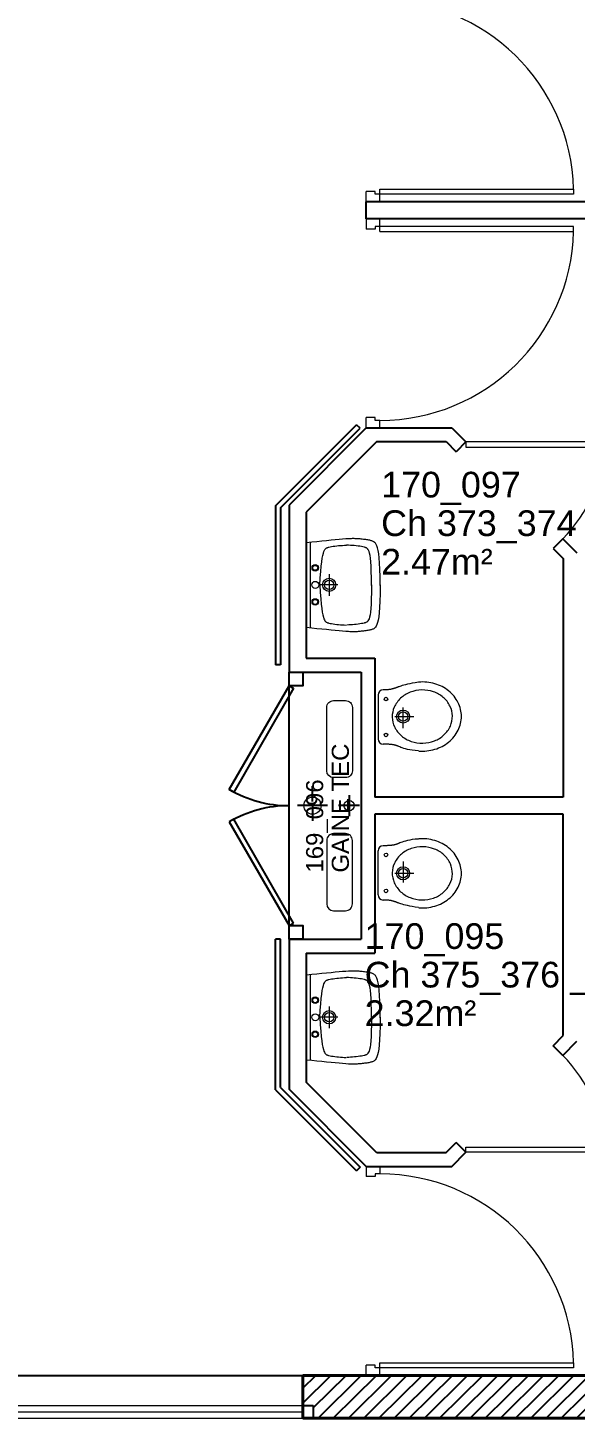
# Model space of a CAD drawing. Header units: metres. Extents: x 143.8 to 210.8, y 45.3 to 115.9.
# Drawn here: x 167.52 to 170.72, y 92.7 to 100.81 of the extents above; entities that cross this region are included whole.
import ezdxf

# ---------------------------------------------------------------- set-up
doc = ezdxf.new("R2010")
doc.units = ezdxf.units.M
doc.header["$LTSCALE"] = 0.6
doc.header["$MEASUREMENT"] = 0
doc.linetypes.add('CONTINU', pattern=[0])
doc.layers.get('0').update_dxf_attribs({"linetype": 'CONTINUOUS'})
for name, color, linetype in [('009 main courant', 181, 'CONTINUOUS'), ('A_AGENC', 204, 'CONTINUOUS'), ('A_EQMP', 142, 'CONTINUOUS'), ('A_Etiqu_Gaine', 8, 'CONTINUOUS'), ('A_Etiqu_Gaine_code', 8, 'CONTINUOUS'), ('A_Etiqu_Local', 8, 'CONTINUOUS'), ('A_HACH_STRUC', 7, 'CONTINUOUS'), ('A_MUR_CLOIS', 8, 'CONTINU'), ('A_MURS_ALÈG', 7, 'CONTINU')]:
    doc.layers.add(name, color=color, linetype=linetype)
for name, color, linetype, lineweight in [('A_CHASS', 4, 'CONTINU', 0), ('A_MURS_STRU', 7, 'CONTINU', 40), ('A_PORTE', 8, 'CONTINU', 0), ('A_SANI', 5, 'CONTINU', 0)]:
    doc.layers.add(name, color=color, linetype=linetype, lineweight=lineweight)
doc.styles.add('Attribut', font='arial.ttf')

# ---------------------------------------------------------------- blocks, each defined once
blk = doc.blocks.new('A_Etiqu_Local')
at = {"style": 'Attribut', "flags": 1}
for tag, p in [('CODE_HOPITAL', (-0.4463, 1.632)), ('CODE_SITE', (-0.4463, 1.407)), ('CODE_BATIMENT', (-0.4463, 1.182)), ('CODE_SECTEUR', (-0.4463, 0.957)), ('CODE_ETAGE', (-0.4463, 0.732)), ('NOM_NORMALISE', (-0.4463, -0.843)), ('SECTEUR_ACTIVITE', (-0.4463, -1.068)), ('SOUS_SECTEUR_ACTIVITE', (-0.4463, -1.293)), ('VOLUME', (-0.4463, -1.518)), ('SERVICE', (-0.4463, -1.743)), ('CODE_UG', (-0.4463, -1.968)), ('CODE_UA', (-0.4463, -2.193)), ('CODE_POLE', (-0.4463, -2.418)), ('OCCUPANT_EXTERNE', (-0.4463, -2.643)), ('DISPONIBILITE', (-0.4463, -2.868)), ('ACCES_HANDICAPES', (-0.4463, -3.093)), ('NATURE_SOL', (-0.4463, -3.318)), ('RISQUE_LABORATOIRE', (-0.4463, -3.543)), ('AMIANTE', (-0.4463, -3.768))]:
    blk.add_attdef(tag, p, '', height=0.15, dxfattribs=at)
at = {"layer": 'A_Etiqu_Local', "style": 'Attribut'}
for tag, p in [('CODE_PIECE', (-0.4463, 0.282)), ('NOM_USAGE', (-0.4463, 0.057)), ('SURFACE', (-0.4463, -0.168))]:
    blk.add_attdef(tag, p, '', height=0.15, dxfattribs=at)
blk = doc.blocks.new('A_Etiqu_Gaine')
at = {"style": 'Attribut', "flags": 1}
for tag, p in [('CODE_HOPITAL', (-0.4323, 0.8651)), ('CODE_SITE', (-0.4323, 0.7151)), ('CODE_BATIMENT', (-0.4323, 0.5651)), ('CODE_SECTEUR', (-0.4323, 0.4151)), ('CODE_ETAGE', (-0.4323, 0.2651)), ('NOM_NORMALISE', (-0.4323, -0.3349)), ('SECTEUR_ACTIVITE', (-0.4323, -0.4849)), ('SOUS_SECTEUR_ACTIVITE', (-0.4323, -0.6349)), ('SURFACE', (-0.4323, -0.7849)), ('CODE_UG', (-0.4323, -0.9349)), ('CODE_POLE', (-0.4323, -1.0849)), ('AMIANTE', (-0.4323, -1.2349))]:
    blk.add_attdef(tag, p, '', height=0.1, dxfattribs=at)
at = {"layer": 'A_Etiqu_Gaine', "style": 'Attribut'}
blk.add_attdef('NOM_USAGE', (-0.4323, -0.1849), '', height=0.1, dxfattribs=at)
at = {"layer": 'A_Etiqu_Gaine_code', "style": 'Attribut'}
blk.add_attdef('CODE_PIECE', (-0.4323, -0.0349), '', height=0.1, dxfattribs=at)

msp = doc.modelspace()

# ---------------------------------------------------------------- hatches: boundary and pattern name
at = {"layer": 'A_HACH_STRUC'}
h = msp.add_hatch(dxfattribs=at)
h.set_pattern_fill('ANSI31', color=8, scale=0.5, angle=359.76959, style=0)
h.set_pattern_definition([(44.7696, (169.13012, 92.696184), (-0.0440161, 0.04437154), [])])
h.paths.add_polyline_path([(175.8299, 92.9462), (169.1301, 92.9462), (169.1301, 92.7712), (169.1901, 92.7712), (169.1901, 92.6962), (175.8299, 92.6962)])

# ---------------------------------------------------------------- linework, layer by layer
at = {"layer": '009 main courant', "color": 8, "linetype": 'Continuous'}
for p, q in [((168.9699, 98.0217), (169.4433, 98.4951)), ((168.9999, 98.0092), (169.4645, 98.4739)), ((169.4645, 98.4739), (169.4433, 98.4951)), ((168.9699, 98.0217), (168.9699, 97.0932)), ((168.9999, 98.0092), (168.9999, 97.0932)), ((168.9999, 97.0933), (168.9699, 97.0932)), ((168.9999, 95.4915), (168.9699, 95.4916)), ((168.9699, 94.6132), (168.9699, 95.4916)), ((168.9999, 94.6256), (168.9999, 95.4916)), ((168.9999, 94.6256), (169.4645, 94.161)), ((168.9699, 94.6132), (169.4433, 94.1398)), ((169.4645, 94.161), (169.4433, 94.1398))]:
    msp.add_line(p, q, dxfattribs=at)
at = {"layer": 'A_AGENC', "color": 8, "linetype": 'Continuous'}
for p, q in [((168.6999, 96.3651), (169.0499, 96.9713)), ((169.0759, 96.9563), (168.7259, 96.3501)), ((169.0499, 96.9713), (169.0759, 96.9563)), ((168.7259, 96.3501), (168.6999, 96.3651)), ((168.7259, 96.1925), (168.6999, 96.1775)), ((168.6999, 96.1775), (169.0499, 95.5713)), ((169.0759, 95.5863), (168.7259, 96.1925)), ((169.0499, 95.5713), (169.0759, 95.5863))]:
    msp.add_line(p, q, dxfattribs=at)
for points in [[(169.0499, 97.0513), (169.1299, 97.0513), (169.1299, 96.9713), (169.0499, 96.9713)], [(169.0499, 95.5713), (169.1299, 95.5713), (169.1299, 95.4913), (169.0499, 95.4913), (169.0499, 97.0513)]]:
    msp.add_lwpolyline(points, dxfattribs=at)
for centre, start, end in [((169.0499, 96.9713), 240.00001, 270), ((169.0499, 95.5713), 90, 120)]:
    msp.add_arc(centre, 0.7, start, end, dxfattribs=at)
at = {"layer": 'A_CHASS', "color": 8, "linetype": 'Continuous'}
for p, q in [((167.3501, 92.7712), (169.1301, 92.7712)), ((167.3501, 92.7337), (169.1301, 92.7337)), ((167.3501, 92.6962), (169.1301, 92.6962))]:
    msp.add_line(p, q, dxfattribs=at)
at = {"layer": 'A_EQMP', "color": 8, "linetype": 'Continuous'}
for p, q in [((169.1861, 96.2965), (169.1861, 96.3843)), ((169.3999, 96.3329), (169.3999, 96.2099)), ((169.274, 96.2714), (169.0983, 96.2714)), ((169.1861, 96.2714), (169.1861, 96.1835)), ((169.4614, 96.2714), (169.3384, 96.2714))]:
    msp.add_line(p, q, dxfattribs=at)
at = {"layer": 'A_MUR_CLOIS', "color": 8, "linetype": 'Continuous'}
for p, q in [((173.9499, 99.7965), (169.4999, 99.7965)), ((169.4999, 99.696), (169.4999, 99.7965)), ((173.9499, 99.6961), (169.4999, 99.6961)), ((169.4999, 98.4762), (169.0499, 98.0262)), ((169.4999, 98.4762), (169.9999, 98.4762)), ((169.9999, 98.4762), (170.0821, 98.3941)), ((169.5613, 98.3962), (169.1499, 97.9848)), ((169.5613, 98.3962), (169.9668, 98.3962)), ((169.9668, 98.3962), (170.0255, 98.3375)), ((170.0821, 98.3941), (170.0255, 98.3375)), ((169.0499, 98.0262), (169.0499, 97.0513)), ((169.1499, 97.9848), (169.1499, 97.1313)), ((170.6477, 97.8284), (170.5912, 97.7718)), ((170.6477, 97.8284), (170.7299, 97.7462)), ((170.5912, 97.7718), (170.6499, 97.7131)), ((170.6499, 97.7131), (170.6499, 96.3213)), ((169.1499, 97.1313), (169.5494, 97.1313)), ((169.5494, 97.1313), (169.5494, 96.3213)), ((169.0499, 97.0513), (169.4694, 97.0513)), ((169.4694, 97.0513), (169.4694, 95.4913)), ((170.6499, 96.3213), (169.5494, 96.3213)), ((170.6499, 96.2213), (169.5494, 96.2213)), ((169.5494, 96.2213), (169.5494, 95.4113)), ((170.6499, 94.9291), (170.6499, 96.2213)), ((169.0499, 95.4913), (169.4694, 95.4913)), ((169.0499, 95.4913), (169.0499, 94.6159)), ((169.1499, 95.4113), (169.5494, 95.4113)), ((169.1499, 95.4113), (169.1499, 94.6574)), ((170.5912, 94.8704), (170.6499, 94.9291)), ((170.6477, 94.8138), (170.5912, 94.8704)), ((170.6477, 94.8138), (170.7299, 94.896)), ((169.5613, 94.2459), (169.1499, 94.6574)), ((169.4999, 94.1659), (169.0499, 94.6159)), ((169.9668, 94.246), (170.0255, 94.3047)), ((170.0821, 94.2481), (170.0255, 94.3047)), ((169.5613, 94.246), (169.9668, 94.246)), ((169.9999, 94.166), (170.0821, 94.2481)), ((169.4999, 94.166), (169.9999, 94.166))]:
    msp.add_line(p, q, dxfattribs=at)
msp.add_lwpolyline([(169.1901, 92.7712), (169.1901, 92.6962), (169.1301, 92.6962), (169.1301, 92.7712)], close=True, dxfattribs=at)
at = {"layer": 'A_MURS_ALÈG', "color": 8, "ltscale": 200}
msp.add_line((167.3501, 92.9462), (169.1301, 92.9462), dxfattribs=at)
at = {"layer": 'A_MURS_STRU', "color": 8, "linetype": 'Continuous'}
msp.add_line((169.1301, 92.9462), (169.1301, 92.6962), dxfattribs=at)
for points in [[(175.8299, 92.9462), (169.1301, 92.9462)], [(169.1301, 92.6962), (175.8299, 92.6962), (175.8299, 92.9462)]]:
    msp.add_lwpolyline(points, dxfattribs=at)
at = {"layer": 'A_PORTE', "color": 8, "linetype": 'Continuous'}
for p, q in [((169.5521, 99.8564), (169.4999, 99.8564)), ((169.4999, 99.7965), (169.4999, 99.8564)), ((169.5521, 99.8404), (169.5521, 99.8564)), ((170.7115, 99.8404), (169.5521, 99.8404)), ((169.5799, 99.8704), (170.7115, 99.8704)), ((169.5799, 99.7965), (169.5799, 99.8704)), ((170.7115, 99.8704), (170.7115, 99.8404)), ((169.4999, 99.7965), (169.5799, 99.7965)), ((169.4999, 99.696), (169.5799, 99.696)), ((169.4999, 99.696), (169.4999, 99.6361)), ((169.5799, 99.6221), (169.5799, 99.696)), ((169.5521, 99.6361), (169.4999, 99.6361)), ((170.7115, 99.6521), (169.5521, 99.6521)), ((169.5521, 99.6521), (169.5521, 99.6361)), ((169.5799, 99.6221), (170.7115, 99.6221)), ((170.7115, 99.6221), (170.7115, 99.6521)), ((169.5521, 98.5361), (169.4999, 98.5361)), ((169.4999, 98.4762), (169.4999, 98.5361)), ((169.5521, 98.5201), (169.5521, 98.5361)), ((169.5799, 98.5201), (169.5521, 98.5201)), ((169.5799, 98.4762), (169.5799, 98.5201)), ((169.4999, 98.4762), (169.5799, 98.4762)), ((169.4999, 94.1659), (169.5799, 94.1659)), ((169.4999, 94.1659), (169.4999, 94.1061)), ((169.5799, 94.1659), (169.5799, 94.1221)), ((169.5521, 94.1061), (169.4999, 94.1061)), ((169.5799, 94.1221), (169.5521, 94.1221)), ((169.5521, 94.1221), (169.5521, 94.1061)), ((169.5521, 93.0061), (169.4999, 93.0061)), ((169.4999, 92.9462), (169.4999, 93.0061)), ((169.5521, 92.9901), (169.5521, 93.0061)), ((169.5799, 93.0201), (170.7115, 93.0201)), ((169.5799, 92.9462), (169.5799, 93.0201)), ((170.7115, 93.0201), (170.7115, 92.9901)), ((169.4999, 92.9462), (169.5799, 92.9462)), ((170.7115, 92.9901), (169.5521, 92.9901))]:
    msp.add_line(p, q, dxfattribs=at)
for points in [[(170.0821, 98.3641), (170.882, 98.3641), (170.882, 98.3941), (170.0821, 98.3941)], [(170.0821, 94.2781), (170.882, 94.2781), (170.882, 94.2481), (170.0821, 94.2481)]]:
    msp.add_lwpolyline(points, close=True, dxfattribs=at)
for centre, radius, start, end in [((169.5799, 99.8404), 1.132, 1.51862, 90), ((169.5799, 99.6521), 1.132, 270, 358.48138), ((170.0821, 98.3941), 0.8, 314.99994, 359.99998), ((170.0821, 94.2481), 0.8, 359.99993, 44.99996), ((169.5799, 92.9901), 1.132, 1.51862, 90)]:
    msp.add_arc(centre, radius, start, end, dxfattribs=at)
at = {"layer": 'A_SANI', "color": 8, "linetype": 'Continuous'}
for p, q in [((169.1813, 97.8088), (169.1499, 97.8057)), ((169.1499, 97.3104), (169.1499, 97.8057)), ((169.1748, 97.3104), (169.1748, 97.8057)), ((169.2116, 97.8119), (169.1813, 97.8088)), ((169.2406, 97.8148), (169.2116, 97.8119)), ((169.2683, 97.8176), (169.2406, 97.8148)), ((169.2944, 97.8202), (169.2683, 97.8176)), ((169.3189, 97.8225), (169.2944, 97.8202)), ((169.3415, 97.8246), (169.3189, 97.8225)), ((169.3622, 97.8264), (169.3415, 97.8246)), ((169.3808, 97.8279), (169.3622, 97.8264)), ((169.3971, 97.829), (169.3808, 97.8279)), ((169.4044, 97.8293), (169.3971, 97.829)), ((169.4112, 97.8296), (169.4044, 97.8293)), ((169.4176, 97.8298), (169.4112, 97.8296)), ((169.4237, 97.8298), (169.4176, 97.8298)), ((169.4295, 97.8298), (169.4237, 97.8298)), ((169.4351, 97.8297), (169.4295, 97.8298)), ((169.4407, 97.8295), (169.4351, 97.8297)), ((169.4463, 97.8292), (169.4407, 97.8295)), ((169.452, 97.8288), (169.4463, 97.8292)), ((169.4579, 97.8284), (169.452, 97.8288)), ((169.4641, 97.8278), (169.4579, 97.8284)), ((169.4705, 97.8272), (169.4641, 97.8278)), ((169.477, 97.8265), (169.4705, 97.8272)), ((169.4836, 97.8257), (169.477, 97.8265)), ((169.4901, 97.8249), (169.4836, 97.8257)), ((169.4966, 97.8241), (169.4901, 97.8249)), ((169.5029, 97.8231), (169.4966, 97.8241)), ((169.5089, 97.8222), (169.5029, 97.8231)), ((169.5146, 97.8212), (169.5089, 97.8222)), ((169.52, 97.8202), (169.5146, 97.8212)), ((169.5248, 97.8191), (169.52, 97.8202)), ((169.5293, 97.818), (169.5248, 97.8191)), ((169.5333, 97.8167), (169.5293, 97.818)), ((169.537, 97.8154), (169.5333, 97.8167)), ((169.5403, 97.8139), (169.537, 97.8154)), ((169.5434, 97.8122), (169.5403, 97.8139)), ((169.5463, 97.8103), (169.5434, 97.8122)), ((169.5489, 97.8082), (169.5463, 97.8103)), ((169.5514, 97.8058), (169.5489, 97.8082)), ((169.5538, 97.803), (169.5514, 97.8058)), ((169.5583, 97.7964), (169.5538, 97.803)), ((169.5625, 97.7877), (169.5583, 97.7964)), ((169.5664, 97.7762), (169.5625, 97.7877)), ((169.5698, 97.7611), (169.5664, 97.7762)), ((169.5729, 97.7418), (169.5698, 97.7611)), ((169.5756, 97.7175), (169.5729, 97.7418)), ((169.5778, 97.6875), (169.5756, 97.7175)), ((169.5796, 97.6511), (169.5778, 97.6875)), ((169.5808, 97.6075), (169.5796, 97.6511)), ((169.3345, 97.56), (169.2324, 97.56)), ((169.2834, 97.6233), (169.2834, 97.4968)), ((169.5816, 97.5561), (169.5808, 97.6075)), ((169.5816, 97.56), (169.5808, 97.5086)), ((169.5796, 97.4651), (169.5778, 97.4286)), ((169.5808, 97.5086), (169.5796, 97.4651)), ((169.5756, 97.3986), (169.5729, 97.3743)), ((169.5778, 97.4286), (169.5756, 97.3986)), ((169.1813, 97.3073), (169.1499, 97.3104)), ((169.2116, 97.3043), (169.1813, 97.3073)), ((169.2406, 97.3014), (169.2116, 97.3043)), ((169.5403, 97.3022), (169.537, 97.3007)), ((169.5434, 97.3039), (169.5403, 97.3022)), ((169.5463, 97.3058), (169.5434, 97.3039)), ((169.5489, 97.308), (169.5463, 97.3058)), ((169.5514, 97.3104), (169.5489, 97.308)), ((169.5538, 97.3131), (169.5514, 97.3104)), ((169.5583, 97.3197), (169.5538, 97.3131)), ((169.5625, 97.3284), (169.5583, 97.3197)), ((169.5664, 97.34), (169.5625, 97.3284)), ((169.5698, 97.355), (169.5664, 97.34)), ((169.5729, 97.3743), (169.5698, 97.355)), ((169.2683, 97.2986), (169.2406, 97.3014)), ((169.2944, 97.296), (169.2683, 97.2986)), ((169.3189, 97.2936), (169.2944, 97.296)), ((169.3415, 97.2915), (169.3189, 97.2936)), ((169.3622, 97.2897), (169.3415, 97.2915)), ((169.3808, 97.2882), (169.3622, 97.2897)), ((169.3971, 97.2872), (169.3808, 97.2882)), ((169.4044, 97.2868), (169.3971, 97.2872)), ((169.4112, 97.2865), (169.4044, 97.2868)), ((169.4176, 97.2864), (169.4112, 97.2865)), ((169.4237, 97.2863), (169.4176, 97.2864)), ((169.4295, 97.2863), (169.4237, 97.2863)), ((169.4351, 97.2864), (169.4295, 97.2863)), ((169.4407, 97.2866), (169.4351, 97.2864)), ((169.4463, 97.2869), (169.4407, 97.2866)), ((169.452, 97.2873), (169.4463, 97.2869)), ((169.4579, 97.2878), (169.452, 97.2873)), ((169.4641, 97.2883), (169.4579, 97.2878)), ((169.4705, 97.289), (169.4641, 97.2883)), ((169.477, 97.2896), (169.4705, 97.289)), ((169.4836, 97.2904), (169.477, 97.2896)), ((169.4901, 97.2912), (169.4836, 97.2904)), ((169.4966, 97.2921), (169.4901, 97.2912)), ((169.5029, 97.293), (169.4966, 97.2921)), ((169.5089, 97.294), (169.5029, 97.293)), ((169.5146, 97.295), (169.5089, 97.294)), ((169.52, 97.296), (169.5146, 97.295)), ((169.5248, 97.2971), (169.52, 97.296)), ((169.5293, 97.2982), (169.5248, 97.2971)), ((169.5333, 97.2994), (169.5293, 97.2982)), ((169.537, 97.3007), (169.5333, 97.2994)), ((169.5694, 96.9174), (169.5694, 96.6602)), ((169.6014, 96.9475), (169.5983, 96.9474)), ((169.7152, 96.7229), (169.7152, 96.845)), ((169.6664, 96.7913), (169.7787, 96.7913)), ((169.6014, 96.6301), (169.5983, 96.6302)), ((169.5694, 95.7504), (169.5694, 96.0076)), ((169.6014, 96.0377), (169.5983, 96.0376)), ((169.7152, 95.9449), (169.7152, 95.8228)), ((169.6664, 95.8766), (169.7787, 95.8766)), ((169.6014, 95.7203), (169.5983, 95.7204)), ((169.1813, 95.2851), (169.1499, 95.282)), ((169.1499, 94.7867), (169.1499, 95.282)), ((169.1748, 94.7867), (169.1748, 95.282)), ((169.2116, 95.2881), (169.1813, 95.2851)), ((169.2406, 95.291), (169.2116, 95.2881)), ((169.2683, 95.2938), (169.2406, 95.291)), ((169.2944, 95.2964), (169.2683, 95.2938)), ((169.3189, 95.2988), (169.2944, 95.2964)), ((169.3415, 95.3009), (169.3189, 95.2988)), ((169.3622, 95.3027), (169.3415, 95.3009)), ((169.3808, 95.3042), (169.3622, 95.3027)), ((169.3971, 95.3052), (169.3808, 95.3042)), ((169.4044, 95.3056), (169.3971, 95.3052)), ((169.4112, 95.3059), (169.4044, 95.3056)), ((169.4176, 95.306), (169.4112, 95.3059)), ((169.4237, 95.3061), (169.4176, 95.306)), ((169.4295, 95.3061), (169.4237, 95.3061)), ((169.4351, 95.306), (169.4295, 95.3061)), ((169.4407, 95.3058), (169.4351, 95.306)), ((169.4463, 95.3055), (169.4407, 95.3058)), ((169.452, 95.3051), (169.4463, 95.3055)), ((169.4579, 95.3046), (169.452, 95.3051)), ((169.4641, 95.3041), (169.4579, 95.3046)), ((169.4705, 95.3035), (169.4641, 95.3041)), ((169.477, 95.3028), (169.4705, 95.3035)), ((169.4836, 95.302), (169.477, 95.3028)), ((169.4901, 95.3012), (169.4836, 95.302)), ((169.4966, 95.3003), (169.4901, 95.3012)), ((169.5029, 95.2994), (169.4966, 95.3003)), ((169.5089, 95.2985), (169.5029, 95.2994)), ((169.5146, 95.2975), (169.5089, 95.2985)), ((169.52, 95.2964), (169.5146, 95.2975)), ((169.5248, 95.2954), (169.52, 95.2964)), ((169.5293, 95.2942), (169.5248, 95.2954)), ((169.5333, 95.293), (169.5293, 95.2942)), ((169.537, 95.2917), (169.5333, 95.293)), ((169.5403, 95.2902), (169.537, 95.2917)), ((169.5434, 95.2885), (169.5403, 95.2902)), ((169.5463, 95.2866), (169.5434, 95.2885)), ((169.5489, 95.2845), (169.5463, 95.2866)), ((169.5514, 95.282), (169.5489, 95.2845)), ((169.5538, 95.2793), (169.5514, 95.282)), ((169.5583, 95.2727), (169.5538, 95.2793)), ((169.5625, 95.264), (169.5583, 95.2727)), ((169.5664, 95.2524), (169.5625, 95.264)), ((169.5698, 95.2374), (169.5664, 95.2524)), ((169.5729, 95.2181), (169.5698, 95.2374)), ((169.5756, 95.1938), (169.5729, 95.2181)), ((169.5778, 95.1638), (169.5756, 95.1938)), ((169.5796, 95.1274), (169.5778, 95.1638)), ((169.5808, 95.0838), (169.5796, 95.1274)), ((169.3345, 95.0363), (169.2324, 95.0363)), ((169.2834, 95.0995), (169.2834, 94.9731)), ((169.5816, 95.0324), (169.5808, 95.0838)), ((169.5816, 95.0363), (169.5808, 94.9849)), ((169.5808, 94.9849), (169.5796, 94.9413)), ((169.5756, 94.8749), (169.5729, 94.8506)), ((169.5778, 94.9049), (169.5756, 94.8749)), ((169.5796, 94.9413), (169.5778, 94.9049)), ((169.1813, 94.7836), (169.1499, 94.7867)), ((169.5514, 94.7866), (169.5489, 94.7842)), ((169.5538, 94.7894), (169.5514, 94.7866)), ((169.5583, 94.796), (169.5538, 94.7894)), ((169.5625, 94.8047), (169.5583, 94.796)), ((169.5664, 94.8162), (169.5625, 94.8047)), ((169.5698, 94.8313), (169.5664, 94.8162)), ((169.5729, 94.8506), (169.5698, 94.8313)), ((169.2116, 94.7806), (169.1813, 94.7836)), ((169.2406, 94.7776), (169.2116, 94.7806)), ((169.2683, 94.7748), (169.2406, 94.7776)), ((169.2944, 94.7722), (169.2683, 94.7748)), ((169.3189, 94.7699), (169.2944, 94.7722)), ((169.3415, 94.7678), (169.3189, 94.7699)), ((169.3622, 94.766), (169.3415, 94.7678)), ((169.3808, 94.7645), (169.3622, 94.766)), ((169.3971, 94.7634), (169.3808, 94.7645)), ((169.4044, 94.7631), (169.3971, 94.7634)), ((169.4112, 94.7628), (169.4044, 94.7631)), ((169.4176, 94.7626), (169.4112, 94.7628)), ((169.4237, 94.7626), (169.4176, 94.7626)), ((169.4295, 94.7626), (169.4237, 94.7626)), ((169.4351, 94.7627), (169.4295, 94.7626)), ((169.4407, 94.7629), (169.4351, 94.7627)), ((169.4463, 94.7632), (169.4407, 94.7629)), ((169.452, 94.7636), (169.4463, 94.7632)), ((169.4579, 94.7641), (169.452, 94.7636)), ((169.4641, 94.7646), (169.4579, 94.7641)), ((169.4705, 94.7652), (169.4641, 94.7646)), ((169.477, 94.7659), (169.4705, 94.7652)), ((169.4836, 94.7667), (169.477, 94.7659)), ((169.4901, 94.7675), (169.4836, 94.7667)), ((169.4966, 94.7683), (169.4901, 94.7675)), ((169.5029, 94.7693), (169.4966, 94.7683)), ((169.5089, 94.7702), (169.5029, 94.7693)), ((169.5146, 94.7712), (169.5089, 94.7702)), ((169.52, 94.7723), (169.5146, 94.7712)), ((169.5248, 94.7733), (169.52, 94.7723)), ((169.5293, 94.7744), (169.5248, 94.7733)), ((169.5333, 94.7757), (169.5293, 94.7744)), ((169.537, 94.777), (169.5333, 94.7757)), ((169.5403, 94.7785), (169.537, 94.777)), ((169.5434, 94.7802), (169.5403, 94.7785)), ((169.5463, 94.7821), (169.5434, 94.7802)), ((169.5489, 94.7842), (169.5463, 94.7821))]:
    msp.add_line(p, q, dxfattribs=at)
for points in [[(169.2287, 97.5569), (169.2317, 97.6009), (169.2346, 97.6381), (169.2375, 97.6692), (169.2405, 97.6948), (169.2434, 97.7156), (169.2464, 97.732), (169.2494, 97.7448), (169.2525, 97.7545), (169.2557, 97.7617), (169.259, 97.7671), (169.259, 97.7671), (169.2607, 97.7693), (169.2625, 97.7713), (169.2643, 97.7729), (169.2663, 97.7744), (169.2684, 97.7757), (169.2707, 97.7768), (169.2732, 97.7778), (169.2759, 97.7787), (169.2788, 97.7795), (169.2821, 97.7803), (169.2821, 97.7803), (169.2894, 97.7819), (169.2977, 97.7835), (169.307, 97.785), (169.317, 97.7864), (169.3277, 97.7877), (169.3387, 97.7889), (169.3501, 97.7899), (169.3616, 97.7907), (169.3732, 97.7913), (169.3845, 97.7917)], [(169.5308, 97.5569), (169.5304, 97.6009), (169.5295, 97.6381), (169.5282, 97.6692), (169.5265, 97.6948), (169.5244, 97.7156), (169.522, 97.732), (169.5194, 97.7448), (169.5164, 97.7545), (169.5133, 97.7617), (169.51, 97.7671), (169.51, 97.7671), (169.5083, 97.7693), (169.5065, 97.7713), (169.5047, 97.7729), (169.5027, 97.7744), (169.5006, 97.7757), (169.4983, 97.7768), (169.4958, 97.7778), (169.4931, 97.7787), (169.4902, 97.7795), (169.4869, 97.7803), (169.4869, 97.7803), (169.4796, 97.7819), (169.4713, 97.7835), (169.462, 97.785), (169.452, 97.7864), (169.4413, 97.7877), (169.4303, 97.7889), (169.4189, 97.7899), (169.4074, 97.7907), (169.3958, 97.7913), (169.3845, 97.7917)], [(169.2287, 97.5603), (169.2317, 97.5163), (169.2346, 97.4791), (169.2375, 97.448), (169.2405, 97.4224), (169.2434, 97.4016), (169.2464, 97.3852), (169.2494, 97.3724), (169.2525, 97.3627), (169.2557, 97.3555), (169.259, 97.3501), (169.259, 97.3501), (169.2607, 97.3479), (169.2625, 97.3459), (169.2643, 97.3443), (169.2663, 97.3428), (169.2684, 97.3415), (169.2707, 97.3404), (169.2732, 97.3394), (169.2759, 97.3385), (169.2788, 97.3377), (169.2821, 97.3369), (169.2821, 97.3369), (169.2894, 97.3353), (169.2977, 97.3337), (169.307, 97.3322), (169.3169, 97.3308), (169.3274, 97.3295), (169.3383, 97.3284), (169.3494, 97.3274), (169.3605, 97.3265), (169.3716, 97.3259), (169.3823, 97.3256)], [(169.5308, 97.5603), (169.5304, 97.5163), (169.5295, 97.4791), (169.5282, 97.448), (169.5265, 97.4224), (169.5244, 97.4016), (169.522, 97.3852), (169.5194, 97.3724), (169.5164, 97.3627), (169.5133, 97.3555), (169.51, 97.3501), (169.51, 97.3501), (169.5083, 97.3479), (169.5065, 97.3459), (169.5047, 97.3443), (169.5027, 97.3428), (169.5006, 97.3415), (169.4983, 97.3404), (169.4958, 97.3394), (169.4931, 97.3385), (169.4902, 97.3377), (169.4869, 97.3369), (169.4869, 97.3369), (169.4796, 97.3353), (169.4713, 97.3337), (169.462, 97.3322), (169.4521, 97.3308), (169.4416, 97.3295), (169.4307, 97.3284), (169.4196, 97.3274), (169.4085, 97.3265), (169.3974, 97.3259), (169.3867, 97.3256)], [(169.8055, 96.9914), (169.7862, 96.9885), (169.769, 96.9856), (169.7538, 96.9827), (169.7405, 96.9799), (169.7288, 96.9772), (169.7187, 96.9746), (169.7099, 96.9721), (169.7023, 96.9697), (169.6957, 96.9675), (169.69, 96.9654), (169.69, 96.9654), (169.6874, 96.9645), (169.6849, 96.9635), (169.6826, 96.9627), (169.6804, 96.9618), (169.6782, 96.961), (169.6761, 96.9603), (169.6741, 96.9595), (169.672, 96.9587), (169.67, 96.958), (169.6679, 96.9573), (169.6679, 96.9573), (169.6658, 96.9565), (169.6636, 96.9558), (169.6614, 96.9551), (169.6591, 96.9544), (169.6569, 96.9537), (169.6546, 96.953), (169.6523, 96.9524), (169.65, 96.9518), (169.6477, 96.9513), (169.6455, 96.9508), (169.6455, 96.9508), (169.6411, 96.9499), (169.6367, 96.9492), (169.6324, 96.9486), (169.6282, 96.9482), (169.6239, 96.9479), (169.6196, 96.9477), (169.6152, 96.9476), (169.6108, 96.9475), (169.6062, 96.9475), (169.6014, 96.9475)], [(169.8055, 96.5911), (169.7862, 96.5928), (169.769, 96.5949), (169.7538, 96.5973), (169.7405, 96.6), (169.7288, 96.6028), (169.7187, 96.6057), (169.7099, 96.6086), (169.7023, 96.6115), (169.6957, 96.6141), (169.69, 96.6166), (169.69, 96.6166), (169.6874, 96.6177), (169.6849, 96.6187), (169.6826, 96.6196), (169.6804, 96.6205), (169.6782, 96.6213), (169.6761, 96.6221), (169.6741, 96.6228), (169.672, 96.6234), (169.67, 96.6241), (169.6679, 96.6246), (169.6679, 96.6246), (169.6658, 96.6252), (169.6636, 96.6257), (169.6614, 96.6261), (169.6591, 96.6265), (169.6569, 96.6269), (169.6546, 96.6273), (169.6523, 96.6276), (169.65, 96.628), (169.6477, 96.6282), (169.6455, 96.6285), (169.6455, 96.6285), (169.6411, 96.6289), (169.6367, 96.6293), (169.6324, 96.6296), (169.6282, 96.6298), (169.6239, 96.6299), (169.6196, 96.63), (169.6152, 96.6301), (169.6108, 96.6301), (169.6062, 96.6301), (169.6014, 96.6301)], [(169.8055, 96.0767), (169.7862, 96.0751), (169.769, 96.073), (169.7538, 96.0705), (169.7405, 96.0679), (169.7288, 96.065), (169.7187, 96.0621), (169.7099, 96.0592), (169.7023, 96.0563), (169.6957, 96.0537), (169.69, 96.0512), (169.69, 96.0512), (169.6874, 96.0502), (169.6849, 96.0491), (169.6826, 96.0482), (169.6804, 96.0473), (169.6782, 96.0465), (169.6761, 96.0457), (169.6741, 96.045), (169.672, 96.0444), (169.67, 96.0437), (169.6679, 96.0432), (169.6679, 96.0432), (169.6658, 96.0426), (169.6636, 96.0422), (169.6614, 96.0417), (169.6591, 96.0413), (169.6569, 96.0409), (169.6546, 96.0405), (169.6523, 96.0402), (169.65, 96.0399), (169.6477, 96.0396), (169.6455, 96.0393), (169.6455, 96.0393), (169.6411, 96.0389), (169.6367, 96.0385), (169.6324, 96.0382), (169.6282, 96.038), (169.6239, 96.0379), (169.6196, 96.0378), (169.6152, 96.0377), (169.6108, 96.0377), (169.6062, 96.0377), (169.6014, 96.0377)], [(169.8055, 95.6764), (169.7862, 95.6793), (169.769, 95.6822), (169.7538, 95.6851), (169.7405, 95.6879), (169.7288, 95.6906), (169.7187, 95.6932), (169.7099, 95.6957), (169.7023, 95.6981), (169.6957, 95.7004), (169.69, 95.7024), (169.69, 95.7024), (169.6874, 95.7034), (169.6849, 95.7043), (169.6826, 95.7051), (169.6804, 95.706), (169.6782, 95.7068), (169.6761, 95.7076), (169.6741, 95.7083), (169.672, 95.7091), (169.67, 95.7098), (169.6679, 95.7105), (169.6679, 95.7105), (169.6658, 95.7113), (169.6636, 95.712), (169.6614, 95.7127), (169.6591, 95.7134), (169.6569, 95.7141), (169.6546, 95.7148), (169.6523, 95.7154), (169.65, 95.716), (169.6477, 95.7165), (169.6455, 95.717), (169.6455, 95.717), (169.6411, 95.7179), (169.6367, 95.7186), (169.6324, 95.7192), (169.6282, 95.7196), (169.6239, 95.7199), (169.6196, 95.7201), (169.6152, 95.7202), (169.6108, 95.7203), (169.6062, 95.7203), (169.6014, 95.7203)], [(169.2287, 95.0332), (169.2317, 95.0771), (169.2346, 95.1144), (169.2375, 95.1455), (169.2405, 95.1711), (169.2434, 95.1918), (169.2464, 95.2083), (169.2494, 95.221), (169.2525, 95.2307), (169.2557, 95.238), (169.259, 95.2434), (169.259, 95.2434), (169.2607, 95.2456), (169.2625, 95.2475), (169.2643, 95.2492), (169.2663, 95.2507), (169.2684, 95.2519), (169.2707, 95.2531), (169.2732, 95.2541), (169.2759, 95.255), (169.2788, 95.2558), (169.2821, 95.2566), (169.2821, 95.2566), (169.2894, 95.2582), (169.2977, 95.2598), (169.307, 95.2613), (169.317, 95.2627), (169.3277, 95.264), (169.3387, 95.2651), (169.3501, 95.2661), (169.3616, 95.267), (169.3732, 95.2676), (169.3845, 95.268)], [(169.5308, 95.0332), (169.5304, 95.0771), (169.5295, 95.1144), (169.5282, 95.1455), (169.5265, 95.1711), (169.5244, 95.1918), (169.522, 95.2083), (169.5194, 95.221), (169.5164, 95.2307), (169.5133, 95.238), (169.51, 95.2434), (169.51, 95.2434), (169.5083, 95.2456), (169.5065, 95.2475), (169.5047, 95.2492), (169.5027, 95.2507), (169.5006, 95.2519), (169.4983, 95.2531), (169.4958, 95.2541), (169.4931, 95.255), (169.4902, 95.2558), (169.4869, 95.2566), (169.4869, 95.2566), (169.4796, 95.2582), (169.4713, 95.2598), (169.462, 95.2613), (169.452, 95.2627), (169.4413, 95.264), (169.4303, 95.2651), (169.4189, 95.2661), (169.4074, 95.267), (169.3958, 95.2676), (169.3845, 95.268)], [(169.2287, 95.0365), (169.2317, 94.9926), (169.2346, 94.9554), (169.2375, 94.9242), (169.2405, 94.8986), (169.2434, 94.8779), (169.2464, 94.8615), (169.2494, 94.8487), (169.2525, 94.839), (169.2557, 94.8317), (169.259, 94.8263), (169.259, 94.8263), (169.2607, 94.8241), (169.2625, 94.8222), (169.2643, 94.8205), (169.2663, 94.8191), (169.2684, 94.8178), (169.2707, 94.8167), (169.2732, 94.8157), (169.2759, 94.8148), (169.2788, 94.8139), (169.2821, 94.8131), (169.2821, 94.8131), (169.2894, 94.8115), (169.2977, 94.81), (169.307, 94.8085), (169.3169, 94.8071), (169.3274, 94.8058), (169.3383, 94.8046), (169.3494, 94.8036), (169.3605, 94.8028), (169.3716, 94.8022), (169.3823, 94.8018)], [(169.5308, 95.0365), (169.5304, 94.9926), (169.5295, 94.9554), (169.5282, 94.9242), (169.5265, 94.8986), (169.5244, 94.8779), (169.522, 94.8615), (169.5194, 94.8487), (169.5164, 94.839), (169.5133, 94.8317), (169.51, 94.8263), (169.51, 94.8263), (169.5083, 94.8241), (169.5065, 94.8222), (169.5047, 94.8205), (169.5027, 94.8191), (169.5006, 94.8178), (169.4983, 94.8167), (169.4958, 94.8157), (169.4931, 94.8148), (169.4902, 94.8139), (169.4869, 94.8131), (169.4869, 94.8131), (169.4796, 94.8115), (169.4713, 94.81), (169.462, 94.8085), (169.4521, 94.8071), (169.4416, 94.8058), (169.4307, 94.8046), (169.4196, 94.8036), (169.4085, 94.8028), (169.3974, 94.8022), (169.3867, 94.8018)]]:
    msp.add_lwpolyline(points, dxfattribs=at)
for points in [[(169.8062, 96.5902, 0.092603), (169.9012, 96.6003, 0.097518), (169.9814, 96.6427, 0.107322), (170.0372, 96.7121, 0.116228), (170.056, 96.7923, 0.11669), (170.0371, 96.8724, 0.108258), (169.9814, 96.9412, 0.098236), (169.9013, 96.9828, 0.092772), (169.8062, 96.9922, 0.094013)], [(169.989, 96.8531, 0.102556), (169.9495, 96.9036, 0.093461), (169.8928, 96.9358, 0.177132), (169.7563, 96.933, 0.093461), (169.701, 96.8985, 0.102556), (169.6636, 96.8463, 0.222884), (169.666, 96.7294, 0.102556), (169.7055, 96.6789, 0.093461), (169.7622, 96.6467, 0.177237), (169.8987, 96.6495, 0.093461), (169.9541, 96.684, 0.102556), (169.9915, 96.7362, 0.222732), (169.9891, 96.853)], [(169.9915, 95.9316, 0.102556), (169.9541, 95.9838, 0.093461), (169.8987, 96.0183, 0.177235), (169.7622, 96.0211, 0.093461), (169.7055, 95.9889, 0.102556), (169.666, 95.9384, 0.222724), (169.6636, 95.8215, 0.102556), (169.701, 95.7693, 0.093461), (169.7563, 95.7348, 0.177079), (169.8928, 95.732, 0.093461), (169.9495, 95.7642, 0.102556), (169.989, 95.8147, 0.222834), (169.9915, 95.9316)], [(169.8062, 95.6756, 0.092772), (169.9013, 95.685, 0.098236), (169.9814, 95.7266, 0.108258), (170.0371, 95.7954, 0.11669), (170.056, 95.8755, 0.116228), (170.0372, 95.9557, 0.107322), (169.9814, 96.0251, 0.097518), (169.9012, 96.0675, 0.092603), (169.8062, 96.0777, 0.094447)]]:
    msp.add_lwpolyline(points, format="xyb", dxfattribs=at)
for points in [[(169.3094, 96.8848), (169.3794, 96.8848, -0.414214), (169.4194, 96.8448), (169.4194, 96.4748, -0.414214), (169.3794, 96.4348), (169.3094, 96.4348, -0.414213), (169.2694, 96.4748), (169.2694, 96.8448, -0.414214)], [(169.3094, 95.658), (169.3794, 95.658, 0.414214), (169.4194, 95.698), (169.4194, 96.068, 0.414214), (169.3794, 96.108), (169.3094, 96.108, 0.414214), (169.2694, 96.068), (169.2694, 95.698, 0.414213)]]:
    msp.add_lwpolyline(points, format="xyb", close=True, dxfattribs=at)
for centre, radius in [((169.202, 97.6595), 0.0189), ((169.202, 97.6595), 0.0144), ((169.202, 97.56), 0.0204), ((169.2834, 97.56), 0.0387), ((169.2834, 97.56), 0.0274), ((169.202, 97.4605), 0.0189), ((169.202, 97.4605), 0.0144), ((169.6155, 96.8938), 0.0105), ((169.7152, 96.7913), 0.0383), ((169.7152, 96.7913), 0.0276), ((169.6155, 96.6838), 0.0105), ((169.1861, 96.2714), 0.05), ((169.3999, 96.2714), 0.03), ((169.6155, 95.984), 0.0105), ((169.7152, 95.8766), 0.0383), ((169.7152, 95.8766), 0.0276), ((169.6155, 95.774), 0.0105), ((169.202, 95.1358), 0.0189), ((169.202, 95.1358), 0.0144), ((169.202, 95.0363), 0.0204), ((169.2834, 95.0363), 0.0387), ((169.2834, 95.0363), 0.0274), ((169.202, 94.9368), 0.0189), ((169.202, 94.9368), 0.0144)]:
    msp.add_circle(centre, radius, dxfattribs=at)
for centre, start, end in [((169.5994, 96.9174), 92.1835, 180.00002), ((169.5994, 96.6602), 180.00002, 267.81647), ((169.5994, 96.0076), 92.18352, 180.00002), ((169.5994, 95.7504), 180.00002, 267.81647)]:
    msp.add_arc(centre, 0.03, start, end, dxfattribs=at)

# ---------------------------------------------------------------- block references
at = {"layer": 'A_Etiqu_Gaine', "color": 8}
ref = msp.add_blockref('A_Etiqu_Gaine', (169.2137, 96.3131), dxfattribs=dict(at, rotation=90))
ref.add_attrib('CODE_PIECE', '169_096', (169.2485, 95.8808), dxfattribs={"layer": 'A_Etiqu_Gaine_code', "height": 0.1, "rotation": 90, "style": 'Attribut'})
ref.add_attrib('NOM_USAGE', 'GAINE TEC', (169.3985, 95.8808), dxfattribs={"height": 0.1, "rotation": 90, "style": 'Attribut'})
at = {"layer": 'A_Etiqu_Local', "color": 8}
ref = msp.add_blockref('A_Etiqu_Local', (170.0332, 97.7881), dxfattribs=at)
ref.add_attrib('CODE_PIECE', '170_097', (169.5869, 98.0701), dxfattribs={"height": 0.15, "style": 'Attribut'})
ref.add_attrib('NOM_USAGE', 'Ch 373_374 _ Sanit', (169.5869, 97.8451), dxfattribs={"height": 0.15, "style": 'Attribut'})
ref.add_attrib('SURFACE', '2.47m²', (169.5869, 97.6201), dxfattribs={"height": 0.15, "style": 'Attribut'})
ref = msp.add_blockref('A_Etiqu_Local', (169.9369, 95.153), dxfattribs=at)
ref.add_attrib('CODE_PIECE', '170_095', (169.4906, 95.435), dxfattribs={"height": 0.15, "style": 'Attribut'})
ref.add_attrib('NOM_USAGE', 'Ch 375_376 _ Sanit', (169.4906, 95.21), dxfattribs={"height": 0.15, "style": 'Attribut'})
ref.add_attrib('SURFACE', '2.32m²', (169.4906, 94.985), dxfattribs={"height": 0.15, "style": 'Attribut'})

doc.saveas('drawing.dxf')
